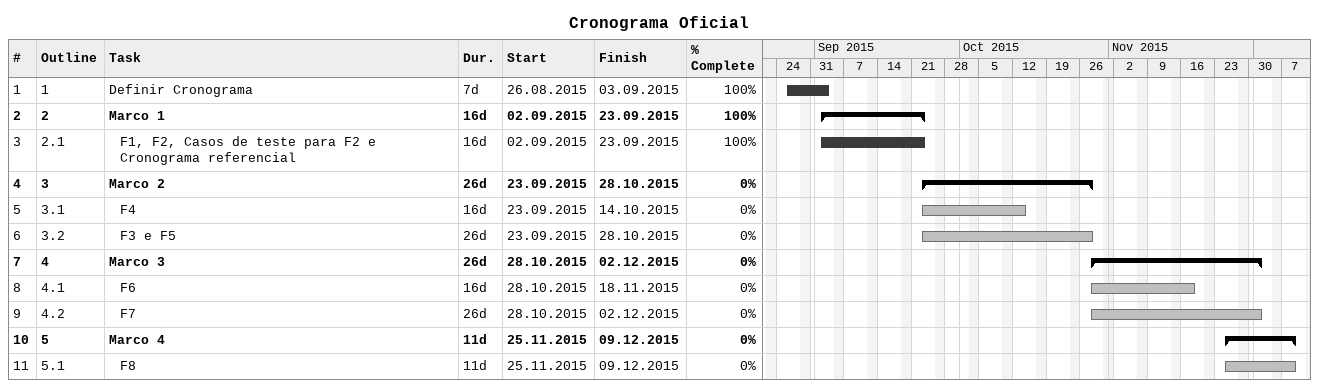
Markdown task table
Cronograma Oficial

| ID | WBS | Task | Duration | Start | Finish | % complete |
|---|---|---|---|---|---|---|
| 1 | 1 | Definir Cronograma | 7d | 2015-08-26 | 2015-09-03 | 100 |
| 2 | 2 | **Marco 1** | 16d | 2015-09-02 | 2015-09-23 | 100 |
| 3 | 2.1 | F1, F2, Casos de teste para F2 e Cronograma referencial | 16d | 2015-09-02 | 2015-09-23 | 100 |
| 4 | 3 | **Marco 2** | 26d | 2015-09-23 | 2015-10-28 | 0 |
| 5 | 3.1 | F4 | 16d | 2015-09-23 | 2015-10-14 | 0 |
| 6 | 3.2 | F3 e F5 | 26d | 2015-09-23 | 2015-10-28 | 0 |
| 7 | 4 | **Marco 3** | 26d | 2015-10-28 | 2015-12-02 | 0 |
| 8 | 4.1 | F6 | 16d | 2015-10-28 | 2015-11-18 | 0 |
| 9 | 4.2 | F7 | 26d | 2015-10-28 | 2015-12-02 | 0 |
| 10 | 5 | **Marco 4** | 11d | 2015-11-25 | 2015-12-09 | 0 |
| 11 | 5.1 | F8 | 11d | 2015-11-25 | 2015-12-09 | 0 |
